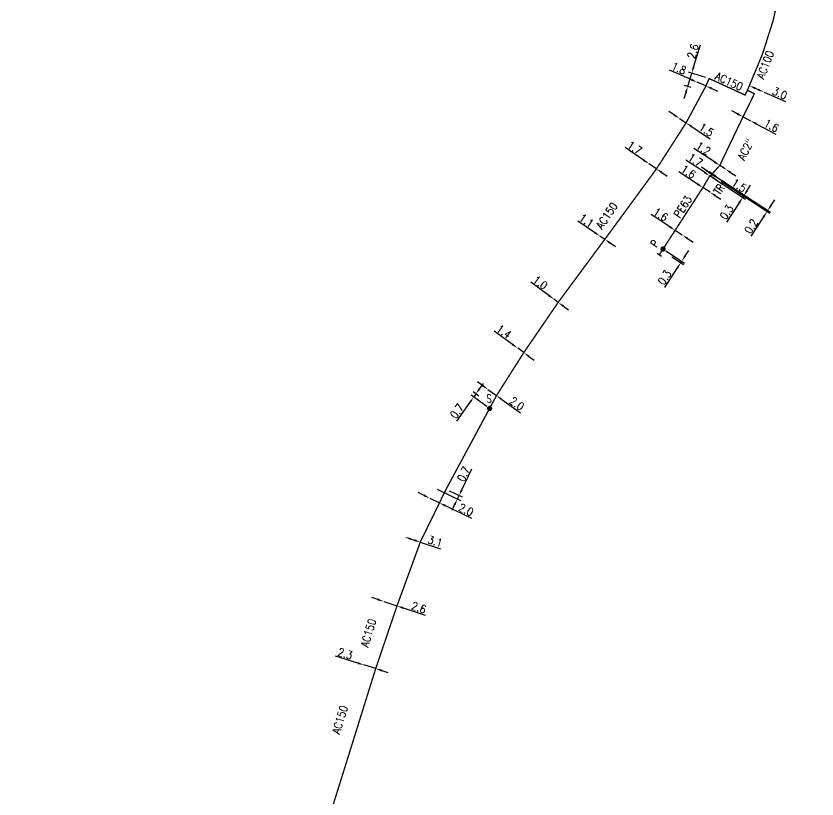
# Model space of a CAD drawing. Header units: millimetres. Extents: x 100882 to 102000, y 121995 to 123000.
# Drawn here: x 101259.4 to 101409.5, y 122475.4 to 122622.1 of the extents above; entities that cross this region are included whole.
import ezdxf
from ezdxf.enums import TextEntityAlignment as Align

# ---------------------------------------------------------------- set-up
doc = ezdxf.new("R2010")
doc.units = ezdxf.units.MM
doc.header["$PDMODE"] = 34
doc.linetypes.add('L_25_AP', pattern=[2000, 1000, 1000])
doc.linetypes.add('L_25_PE', pattern=[2000, 1000, 1000])
doc.layers.get('0').update_dxf_attribs({"linetype": 'CONTINUOUS'})
doc.layers.get('DEFPOINTS').update_dxf_attribs({"linetype": 'CONTINUOUS'})
for name, color, linetype in [('L_150', 1, 'CONTINUOUS'), ('L_300', 7, 'CONTINUOUS'), ('L_340', 7, 'CONTINUOUS')]:
    doc.layers.add(name, color=color, linetype=linetype)
doc.styles.add('G_ROMANS', font='ROMANS.SHX', dxfattribs={"width": 0.75})
doc.styles.get("Standard").update_dxf_attribs({"font": 'romans.shx', "width": 0.85})
doc.dimstyles.get("Standard").update_dxf_attribs({"dimtxt": 1.5, "dimasz": 1.2, "dimexe": 0.625, "dimexo": 0.625, "dimgap": 0.25, "dimtad": 1, "dimdec": 1, "dimzin": 0, "dimdsep": 46, "dimtxsty": 'Standard', "dimcen": -0.5, "dimadec": 0, "dimazin": 0, "dimtfac": 1, "dimtdec": 1, "dimtmove": 0, "dimatfit": 3, "dimfxl": 0, "dimtolj": 1, "dimtzin": 0, "dimarcsym": 0})

# ---------------------------------------------------------------- blocks, each defined once
blk = doc.blocks.new('*D111')
at = {"layer": 'DEFPOINTS', "color": 0, "linetype": 'Continuous', "transparency": 16777216}
for p in [(101389.86, 122592.5), (101391, 122591.51), (101400.17, 122585.52)]:
    blk.add_point(p, dxfattribs=at)
at = {"layer": 'L_340', "color": 0, "linetype": 'Continuous', "lineweight": -2, "transparency": 16777216}
for p, q in [((101390.38, 122592.16), (101400.81, 122585.35)), ((101391.53, 122591.17), (101400.7, 122585.18)), ((101400.94, 122586.69), (101401.6, 122587.7)), ((101400.28, 122585.69), (101400.17, 122585.52)), ((101399.52, 122584.52), (101397.13, 122580.86))]:
    blk.add_line(p, q, dxfattribs=at)
at = {"layer": 'L_340', "color": 0, "linetype": 'Continuous', "transparency": 16777216}
for points in [[(101399.35, 122584.63), (101399.68, 122584.41), (101400.17, 122585.52)], [(101400.77, 122586.8), (101401.11, 122586.58), (101400.28, 122585.69)]]:
    blk.add_solid(points, dxfattribs=at)
at = {"layer": 'L_340', "color": 0, "linetype": 'Continuous', "transparency": 16777216, "insert": (101397.16, 122582.73), "char_height": 1.5, "attachment_point": 5, "rotation": 56.8349}
blk.add_mtext('\\A1;0.2', dxfattribs=at)
blk = doc.blocks.new('*D112')
at = {"layer": 'DEFPOINTS', "color": 0, "linetype": 'Continuous', "transparency": 16777216}
for p in [(101389.86, 122592.5), (101391.11, 122591.68), (101391.11, 122591.68)]:
    blk.add_point(p, dxfattribs=at)
at = {"layer": 'L_340', "color": 0, "linetype": 'Continuous', "lineweight": -2, "transparency": 16777216}
for p, q in [((101388.85, 122593.15), (101387.84, 122593.81)), ((101389.52, 122591.98), (101389.51, 122591.98)), ((101389.85, 122592.5), (101391.11, 122591.68)), ((101390.77, 122591.16), (101390.77, 122591.16)), ((101392.12, 122591.02), (101395.63, 122588.74))]:
    blk.add_line(p, q, dxfattribs=at)
at = {"layer": 'L_340', "color": 0, "linetype": 'Continuous', "transparency": 16777216}
for points in [[(101388.96, 122593.32), (101388.74, 122592.99), (101389.85, 122592.5)], [(101392.23, 122591.19), (101392.01, 122590.86), (101391.11, 122591.68)]]:
    blk.add_solid(points, dxfattribs=at)
at = {"layer": 'L_340', "color": 0, "linetype": 'Continuous', "transparency": 16777216, "insert": (101394.92, 122590.39), "char_height": 1.5, "attachment_point": 5, "rotation": 326.908}
blk.add_mtext('\\A1;1.5', dxfattribs=at)
blk = doc.blocks.new('L_340_19')
at = {"linetype": 'Continuous'}
blk.add_hatch(color=0, dxfattribs=at).paths.add_polyline_path([(0.125, 0.75), (-0.125, 0.75), (-0.125, -0.75), (0.125, -0.75)])
at = {"color": 0, "linetype": 'Continuous'}
blk.add_lwpolyline([(-0.125, 0.75), (0.125, 0.75), (0.125, -0.75), (-0.125, -0.75)], close=True, dxfattribs=at)
at = {"color": 0, "linetype": 'Continuous', "width": 0.75}
for tag, height, flags, p in [('TR', 1.5, 8, (0, 3)), ('DEF_LEG', 1.2, 3, (0, -5)), ('DEF_COUP', 1.2, 3, (0, -7.5)), ('DEF_TYPE', 1.2, 3, (0, -10))]:
    blk.add_attdef(tag, text='', height=height, dxfattribs=dict(at, flags=flags)).set_placement(p, align=Align.MIDDLE)
blk = doc.blocks.new('*D114')
at = {"layer": 'DEFPOINTS', "color": 0, "linetype": 'Continuous', "transparency": 16777216}
for p in [(101389.42, 122592.19), (101391, 122591.51), (101395.6, 122588.16)]:
    blk.add_point(p, dxfattribs=at)
at = {"layer": 'L_150', "color": 0, "linetype": 'Continuous', "lineweight": -2, "transparency": 16777216}
for p, q in [((101389.94, 122591.85), (101396.12, 122587.81)), ((101391.53, 122591.17), (101396.28, 122588.06)), ((101396.41, 122589.41), (101397.07, 122590.42)), ((101394.94, 122587.15), (101392.55, 122583.49)), ((101395.76, 122588.41), (101395.6, 122588.16))]:
    blk.add_line(p, q, dxfattribs=at)
at = {"layer": 'L_150', "color": 0, "linetype": 'Continuous', "transparency": 16777216}
for points in [[(101396.25, 122589.52), (101396.58, 122589.3), (101395.76, 122588.41)], [(101394.77, 122587.26), (101395.11, 122587.04), (101395.6, 122588.16)]]:
    blk.add_solid(points, dxfattribs=at)
at = {"layer": 'L_150', "color": 0, "linetype": 'Continuous', "transparency": 16777216, "insert": (101392.58, 122585.37), "char_height": 1.5, "attachment_point": 5, "rotation": 56.8349}
blk.add_mtext('\\A1;0.3', dxfattribs=at)
blk = doc.blocks.new('*D115')
at = {"layer": 'DEFPOINTS', "color": 0, "linetype": 'Continuous', "transparency": 16777216}
for p in [(101389.42, 122592.19), (101390.84, 122591.26), (101390.84, 122591.26)]:
    blk.add_point(p, dxfattribs=at)
at = {"layer": 'L_150', "color": 0, "linetype": 'Continuous', "lineweight": -2, "transparency": 16777216}
for p, q in [((101388.42, 122592.85), (101384.91, 122595.14)), ((101390.84, 122591.26), (101389.42, 122592.19)), ((101391.85, 122590.61), (101392.85, 122589.95))]:
    blk.add_line(p, q, dxfattribs=at)
at = {"layer": 'L_150', "color": 0, "linetype": 'Continuous', "transparency": 16777216}
for points in [[(101388.53, 122593.02), (101388.31, 122592.68), (101389.42, 122592.19)], [(101391.96, 122590.77), (101391.74, 122590.44), (101390.84, 122591.26)]]:
    blk.add_solid(points, dxfattribs=at)
at = {"layer": 'L_150', "color": 0, "linetype": 'Continuous', "transparency": 16777216, "insert": (101386.71, 122595.16), "char_height": 1.5, "attachment_point": 5, "rotation": 326.8349}
blk.add_mtext('\\A1;1.7', dxfattribs=at)
blk = doc.blocks.new('*D116')
at = {"layer": 'DEFPOINTS', "color": 0, "linetype": 'Continuous', "transparency": 16777216}
for p in [(101388.13, 122589.99), (101389.47, 122589.11), (101389.47, 122589.11)]:
    blk.add_point(p, dxfattribs=at)
at = {"layer": 'L_150', "color": 0, "linetype": 'Continuous', "lineweight": -2, "transparency": 16777216}
for p, q in [((101387.13, 122590.64), (101383.62, 122592.94)), ((101389.47, 122589.11), (101388.13, 122589.99)), ((101390.48, 122588.46), (101391.48, 122587.8))]:
    blk.add_line(p, q, dxfattribs=at)
at = {"layer": 'L_150', "color": 0, "linetype": 'Continuous', "transparency": 16777216}
for points in [[(101387.24, 122590.81), (101387.02, 122590.48), (101388.13, 122589.99)], [(101390.59, 122588.62), (101390.37, 122588.29), (101389.47, 122589.11)]]:
    blk.add_solid(points, dxfattribs=at)
at = {"layer": 'L_150', "color": 0, "linetype": 'Continuous', "transparency": 16777216, "insert": (101385.42, 122592.95), "char_height": 1.5, "attachment_point": 5, "rotation": 326.8349}
blk.add_mtext('\\A1;1.6', dxfattribs=at)
blk = doc.blocks.new('*D117')
at = {"layer": 'DEFPOINTS', "color": 0, "linetype": 'Continuous', "transparency": 16777216}
for p in [(101380.66, 122578.48), (101381.81, 122577.36), (101383.99, 122575.93)]:
    blk.add_point(p, dxfattribs=at)
at = {"layer": 'L_300', "color": 0, "linetype": 'Continuous', "lineweight": -2, "transparency": 16777216}
for p, q in [((101381.18, 122578.13), (101384.68, 122575.83)), ((101384.81, 122577.18), (101385.47, 122578.18)), ((101382.33, 122577.02), (101384.51, 122575.58)), ((101384.15, 122576.18), (101383.99, 122575.93)), ((101383.33, 122574.92), (101380.93, 122571.27))]:
    blk.add_line(p, q, dxfattribs=at)
at = {"layer": 'L_300', "color": 0, "linetype": 'Continuous', "transparency": 16777216}
for points in [[(101384.65, 122577.29), (101384.98, 122577.07), (101384.15, 122576.18)], [(101383.16, 122575.03), (101383.5, 122574.81), (101383.99, 122575.93)]]:
    blk.add_solid(points, dxfattribs=at)
at = {"layer": 'L_300', "color": 0, "linetype": 'Continuous', "transparency": 16777216, "insert": (101380.96, 122573.15), "char_height": 1.5, "attachment_point": 5, "rotation": 56.6376}
blk.add_mtext('\\A1;0.3', dxfattribs=at)
blk = doc.blocks.new('*D118')
at = {"layer": 'DEFPOINTS', "color": 0, "linetype": 'Continuous', "transparency": 16777216}
for p in [(101382.93, 122581.97), (101384.27, 122581.1), (101384.27, 122581.1)]:
    blk.add_point(p, dxfattribs=at)
at = {"layer": 'L_150', "color": 0, "linetype": 'Continuous', "lineweight": -2, "transparency": 16777216}
for p, q in [((101381.93, 122582.63), (101378.42, 122584.92)), ((101384.27, 122581.1), (101382.93, 122581.97)), ((101385.27, 122580.44), (101386.28, 122579.78))]:
    blk.add_line(p, q, dxfattribs=at)
at = {"layer": 'L_150', "color": 0, "linetype": 'Continuous', "transparency": 16777216}
for points in [[(101382.04, 122582.8), (101381.82, 122582.46), (101382.93, 122581.97)], [(101385.38, 122580.61), (101385.17, 122580.27), (101384.27, 122581.1)]]:
    blk.add_solid(points, dxfattribs=at)
at = {"layer": 'L_150', "color": 0, "linetype": 'Continuous', "transparency": 16777216, "insert": (101380.22, 122584.94), "char_height": 1.5, "attachment_point": 5, "rotation": 326.8349}
blk.add_mtext('\\A1;1.6', dxfattribs=at)
blk = doc.blocks.new('L_300_12')
at = {"color": 0, "linetype": 'Continuous', "const_width": 0.497, "flags": 128}
blk.add_lwpolyline([(-0.25, 0, 1), (0.25, 0, 1)], format="xyb", close=True, dxfattribs=at)
at = {"color": 0, "linetype": 'Continuous', "style": 'G_ROMANS', "width": 0.75}
blk.add_text('P', height=1.5, dxfattribs=at).set_placement((0, 1.85), align=Align.MIDDLE)
at = {"color": 0, "linetype": 'Continuous', "style": 'G_ROMANS', "width": 0.75, "flags": 3}
for tag, p in [('DEF_LEG', (0, -5)), ('DEF_COUP', (0, -7.5)), ('DEF_TYPE', (0, -10))]:
    blk.add_attdef(tag, text='', height=1.2, dxfattribs=at).set_placement(p, align=Align.MIDDLE)
blk = doc.blocks.new('L_340_07')
at = {"color": 0, "linetype": 'Continuous', "const_width": 0.25, "flags": 128}
blk.add_lwpolyline([(0, 0), (1.25, 0)], dxfattribs=at)
at = {"color": 0, "linetype": 'Continuous', "flags": 128}
blk.add_lwpolyline([(1.25, -0.5), (1.25, 0.5)], dxfattribs=at)
at = {"color": 0, "linetype": 'Continuous', "style": 'G_ROMANS', "width": 0.75, "flags": 3}
for tag, p in [('DEF_LEG', (0.72, -3.47)), ('DEF_COUP', (0.72, -5.97)), ('DEF_TYPE', (0.72, -8.47))]:
    blk.add_attdef(tag, text='', height=1.2, dxfattribs=at).set_placement(p, align=Align.MIDDLE)
blk = doc.blocks.new('*D359')
at = {"layer": 'DEFPOINTS', "color": 0, "linetype": 'Continuous', "transparency": 16777216}
for p in [(101324.61, 122500.54), (101324.61, 122500.54), (101326.81, 122499.86)]:
    blk.add_point(p, dxfattribs=at)
at = {"layer": 'L_150', "color": 0, "linetype": 'Continuous', "lineweight": -2, "transparency": 16777216}
for p, q in [((101323.47, 122500.89), (101319.29, 122502.18)), ((101326.81, 122499.86), (101324.61, 122500.54)), ((101327.96, 122499.51), (101329.1, 122499.15))]:
    blk.add_line(p, q, dxfattribs=at)
at = {"layer": 'L_150', "color": 0, "linetype": 'Continuous', "transparency": 16777216}
for points in [[(101323.53, 122501.08), (101323.41, 122500.7), (101324.61, 122500.54)], [(101328.02, 122499.7), (101327.9, 122499.31), (101326.81, 122499.86)]]:
    blk.add_solid(points, dxfattribs=at)
at = {"layer": 'L_150', "color": 0, "linetype": 'Continuous', "transparency": 16777216, "insert": (101321.1, 122502.67), "char_height": 1.5, "attachment_point": 5, "rotation": 342.8427}
blk.add_mtext('\\A1;2.3', dxfattribs=at)
blk = doc.blocks.new('*D360')
at = {"layer": 'DEFPOINTS', "color": 0, "linetype": 'Continuous', "transparency": 16777216}
for p in [(101328.33, 122512.44), (101328.33, 122512.44), (101330.8, 122511.61)]:
    blk.add_point(p, dxfattribs=at)
at = {"layer": 'L_150', "color": 0, "linetype": 'Continuous', "lineweight": -2, "transparency": 16777216}
for p, q in [((101327.19, 122512.82), (101326.06, 122513.2)), ((101328.33, 122512.44), (101330.8, 122511.61)), ((101331.93, 122511.23), (101336.08, 122509.85))]:
    blk.add_line(p, q, dxfattribs=at)
at = {"layer": 'L_150', "color": 0, "linetype": 'Continuous', "transparency": 16777216}
for points in [[(101327.26, 122513.01), (101327.13, 122512.63), (101328.33, 122512.44)], [(101332, 122511.42), (101331.87, 122511.04), (101330.8, 122511.61)]]:
    blk.add_solid(points, dxfattribs=at)
at = {"layer": 'L_150', "color": 0, "linetype": 'Continuous', "transparency": 16777216, "insert": (101334.89, 122511.3), "char_height": 1.5, "attachment_point": 5, "rotation": 341.5086}
blk.add_mtext('\\A1;2.6', dxfattribs=at)
blk = doc.blocks.new('*D361')
at = {"layer": 'DEFPOINTS', "color": 0, "linetype": 'Continuous', "transparency": 16777216}
for p in [(101332.22, 122524.53), (101332.22, 122524.53), (101335.17, 122523.57)]:
    blk.add_point(p, dxfattribs=at)
at = {"layer": 'L_150', "color": 0, "linetype": 'Continuous', "lineweight": -2, "transparency": 16777216}
for p, q in [((101333.36, 122524.16), (101334.03, 122523.94)), ((101335.17, 122523.57), (101338.98, 122522.33))]:
    blk.add_line(p, q, dxfattribs=at)
at = {"layer": 'L_150', "color": 0, "linetype": 'Continuous', "transparency": 16777216}
for points in [[(101333.43, 122524.35), (101333.3, 122523.97), (101332.22, 122524.53)], [(101334.09, 122524.13), (101333.97, 122523.75), (101335.17, 122523.57)]]:
    blk.add_solid(points, dxfattribs=at)
at = {"layer": 'L_150', "color": 0, "linetype": 'Continuous', "transparency": 16777216, "insert": (101337.96, 122523.71), "char_height": 1.5, "attachment_point": 5, "rotation": 341.9433}
blk.add_mtext('\\A1;3.1', dxfattribs=at)
blk = doc.blocks.new('*D362')
at = {"layer": 'DEFPOINTS', "color": 0, "linetype": 'Continuous', "transparency": 16777216}
for p in [(101353.43, 122559.88), (101353.43, 122559.88), (101354.56, 122559.06)]:
    blk.add_point(p, dxfattribs=at)
at = {"layer": 'L_150', "color": 0, "linetype": 'Continuous', "lineweight": -2, "transparency": 16777216}
for p, q in [((101352.46, 122560.59), (101349.02, 122563.09)), ((101354.56, 122559.06), (101353.43, 122559.88)), ((101355.53, 122558.35), (101356.5, 122557.65))]:
    blk.add_line(p, q, dxfattribs=at)
at = {"layer": 'L_150', "color": 0, "linetype": 'Continuous', "transparency": 16777216}
for points in [[(101352.57, 122560.75), (101352.34, 122560.43), (101353.43, 122559.88)], [(101355.64, 122558.51), (101355.41, 122558.19), (101354.56, 122559.06)]]:
    blk.add_solid(points, dxfattribs=at)
at = {"layer": 'L_150', "color": 0, "linetype": 'Continuous', "transparency": 16777216, "insert": (101350.84, 122563), "char_height": 1.5, "attachment_point": 5, "rotation": 323.9319}
blk.add_mtext('\\A1;1.4', dxfattribs=at)
blk = doc.blocks.new('*D363')
at = {"layer": 'DEFPOINTS', "color": 0, "linetype": 'Continuous', "transparency": 16777216}
for p in [(101360.21, 122569.07), (101360.21, 122569.07), (101361.01, 122568.48)]:
    blk.add_point(p, dxfattribs=at)
at = {"layer": 'L_150', "color": 0, "linetype": 'Continuous', "lineweight": -2, "transparency": 16777216}
for p, q in [((101359.24, 122569.78), (101355.87, 122572.26)), ((101361.01, 122568.48), (101360.21, 122569.07)), ((101361.98, 122567.77), (101362.95, 122567.06))]:
    blk.add_line(p, q, dxfattribs=at)
at = {"layer": 'L_150', "color": 0, "linetype": 'Continuous', "transparency": 16777216}
for points in [[(101359.36, 122569.94), (101359.12, 122569.62), (101360.21, 122569.07)], [(101362.1, 122567.93), (101361.86, 122567.61), (101361.01, 122568.48)]]:
    blk.add_solid(points, dxfattribs=at)
at = {"layer": 'L_150', "color": 0, "linetype": 'Continuous', "transparency": 16777216, "insert": (101357.66, 122572.18), "char_height": 1.5, "attachment_point": 5, "rotation": 323.6801}
blk.add_mtext('\\A1;1.0', dxfattribs=at)
blk = doc.blocks.new('*D364')
at = {"layer": 'DEFPOINTS', "color": 0, "linetype": 'Continuous', "transparency": 16777216}
for p in [(101368.83, 122580.9), (101368.83, 122580.9), (101369.74, 122580.28)]:
    blk.add_point(p, dxfattribs=at)
at = {"layer": 'L_150', "color": 0, "linetype": 'Continuous', "lineweight": -2, "transparency": 16777216}
for p, q in [((101367.83, 122581.57), (101364.67, 122583.72)), ((101369.74, 122580.28), (101368.83, 122580.9)), ((101370.73, 122579.61), (101371.73, 122578.94))]:
    blk.add_line(p, q, dxfattribs=at)
at = {"layer": 'L_150', "color": 0, "linetype": 'Continuous', "transparency": 16777216}
for points in [[(101367.95, 122581.74), (101367.72, 122581.41), (101368.83, 122580.9)], [(101370.84, 122579.78), (101370.62, 122579.45), (101369.74, 122580.28)]]:
    blk.add_solid(points, dxfattribs=at)
at = {"layer": 'L_150', "color": 0, "linetype": 'Continuous', "transparency": 16777216, "insert": (101366.32, 122583.81), "char_height": 1.5, "attachment_point": 5, "rotation": 325.8823}
blk.add_mtext('\\A1;1.1', dxfattribs=at)
blk = doc.blocks.new('*D365')
at = {"layer": 'DEFPOINTS', "color": 0, "linetype": 'Continuous', "transparency": 16777216}
for p in [(101378.02, 122594.44), (101378.02, 122594.44), (101379.43, 122593.49)]:
    blk.add_point(p, dxfattribs=at)
at = {"layer": 'L_150', "color": 0, "linetype": 'Continuous', "lineweight": -2, "transparency": 16777216}
for p, q in [((101377.03, 122595.12), (101373.56, 122597.47)), ((101379.43, 122593.49), (101378.02, 122594.44)), ((101380.42, 122592.81), (101381.42, 122592.14))]:
    blk.add_line(p, q, dxfattribs=at)
at = {"layer": 'L_150', "color": 0, "linetype": 'Continuous', "transparency": 16777216}
for points in [[(101377.14, 122595.28), (101376.92, 122594.95), (101378.02, 122594.44)], [(101380.53, 122592.98), (101380.31, 122592.65), (101379.43, 122593.49)]]:
    blk.add_solid(points, dxfattribs=at)
at = {"layer": 'L_150', "color": 0, "linetype": 'Continuous', "transparency": 16777216, "insert": (101375.36, 122597.46), "char_height": 1.5, "attachment_point": 5, "rotation": 325.8302}
blk.add_mtext('\\A1;1.7', dxfattribs=at)
blk = doc.blocks.new('*D366')
at = {"layer": 'DEFPOINTS', "color": 0, "linetype": 'Continuous', "transparency": 16777216}
for p in [(101391.29, 122594.14), (101392.29, 122593.49), (101392.29, 122593.49)]:
    blk.add_point(p, dxfattribs=at)
at = {"layer": 'L_150', "color": 0, "linetype": 'Continuous', "lineweight": -2, "transparency": 16777216}
for p, q in [((101390.28, 122594.8), (101386.43, 122597.31)), ((101392.29, 122593.49), (101391.29, 122594.14)), ((101393.3, 122592.83), (101394.3, 122592.18))]:
    blk.add_line(p, q, dxfattribs=at)
at = {"layer": 'L_150', "color": 0, "linetype": 'Continuous', "transparency": 16777216}
for points in [[(101390.39, 122594.97), (101390.17, 122594.63), (101391.29, 122594.14)], [(101393.41, 122593), (101393.19, 122592.67), (101392.29, 122593.49)]]:
    blk.add_solid(points, dxfattribs=at)
at = {"layer": 'L_150', "color": 0, "linetype": 'Continuous', "transparency": 16777216, "insert": (101388.22, 122597.33), "char_height": 1.5, "attachment_point": 5, "rotation": 326.908}
blk.add_mtext('\\A1;1.2', dxfattribs=at)
blk = doc.blocks.new('*D367')
at = {"layer": 'DEFPOINTS', "color": 0, "linetype": 'Continuous', "transparency": 16777216}
for p in [(101395.65, 122603.25), (101397.06, 122602.5), (101397.06, 122602.5)]:
    blk.add_point(p, dxfattribs=at)
at = {"layer": 'L_150', "color": 0, "linetype": 'Continuous', "lineweight": -2, "transparency": 16777216}
for p, q in [((101394.59, 122603.81), (101393.53, 122604.37)), ((101395.65, 122603.25), (101397.06, 122602.5)), ((101398.13, 122601.94), (101401.83, 122599.99))]:
    blk.add_line(p, q, dxfattribs=at)
at = {"layer": 'L_150', "color": 0, "linetype": 'Continuous', "transparency": 16777216}
for points in [[(101394.68, 122603.98), (101394.49, 122603.63), (101395.65, 122603.25)], [(101398.22, 122602.12), (101398.03, 122601.76), (101397.06, 122602.5)]]:
    blk.add_solid(points, dxfattribs=at)
at = {"layer": 'L_150', "color": 0, "linetype": 'Continuous', "transparency": 16777216, "insert": (101400.98, 122601.57), "char_height": 1.5, "attachment_point": 5, "rotation": 332.1971}
blk.add_mtext('\\A1;1.6', dxfattribs=at)
blk = doc.blocks.new('L_300_11')
at = {"color": 0, "linetype": 'Continuous', "const_width": 0.497, "flags": 128}
blk.add_lwpolyline([(-0.25, 0, 1), (0.25, 0, 1)], format="xyb", close=True, dxfattribs=at)
at = {"color": 0, "linetype": 'Continuous', "style": 'G_ROMANS', "width": 0.75}
blk.add_text('S', height=1.5, dxfattribs=at).set_placement((0, 1.85), align=Align.MIDDLE)
at = {"color": 0, "linetype": 'Continuous', "width": 0.75, "flags": 3}
for tag, p in [('DEF_LEG', (0, -5)), ('DEF_COUP', (0, -7.5)), ('DEF_TYPE', (0, -10))]:
    blk.add_attdef(tag, text='', height=1.2, dxfattribs=at).set_placement(p, align=Align.MIDDLE)
blk = doc.blocks.new('*D461')
at = {"layer": 'DEFPOINTS', "color": 0, "linetype": 'Continuous', "transparency": 16777216}
for p in [(101336.95, 122531.79), (101336.95, 122531.79), (101338.76, 122530.92)]:
    blk.add_point(p, dxfattribs=at)
at = {"layer": 'L_150', "color": 0, "linetype": 'Continuous', "lineweight": -2, "transparency": 16777216}
for p, q in [((101335.87, 122532.31), (101334.79, 122532.83)), ((101336.95, 122531.79), (101338.76, 122530.92)), ((101339.84, 122530.4), (101344.74, 122528.04))]:
    blk.add_line(p, q, dxfattribs=at)
at = {"layer": 'L_150', "color": 0, "linetype": 'Continuous', "transparency": 16777216}
for points in [[(101335.96, 122532.49), (101335.79, 122532.13), (101336.95, 122531.79)], [(101339.92, 122530.58), (101339.75, 122530.22), (101338.76, 122530.92)]]:
    blk.add_solid(points, dxfattribs=at)
at = {"layer": 'L_150', "color": 0, "linetype": 'Continuous', "transparency": 16777216, "insert": (101343.75, 122529.62), "char_height": 1.5, "attachment_point": 5, "rotation": 334.2783}
blk.add_mtext('\\A1;2.0', dxfattribs=at)
blk = doc.blocks.new('*D462')
at = {"layer": 'DEFPOINTS', "color": 0, "linetype": 'Continuous', "transparency": 16777216}
for p in [(101337.77, 122533.76), (101340, 122533.46), (101342.13, 122531.66)]:
    blk.add_point(p, dxfattribs=at)
at = {"layer": 'L_150', "color": 0, "linetype": 'Continuous', "lineweight": -2, "transparency": 16777216}
for p, q in [((101342.96, 122533.37), (101344.85, 122537.31)), ((101338.33, 122533.49), (101342.7, 122531.39)), ((101340.56, 122533.19), (101343, 122532.02)), ((101342.13, 122531.66), (101342.44, 122532.29)), ((101341.61, 122530.58), (101341.09, 122529.5))]:
    blk.add_line(p, q, dxfattribs=at)
at = {"layer": 'L_150', "color": 0, "linetype": 'Continuous', "transparency": 16777216}
for points in [[(101342.78, 122533.46), (101343.14, 122533.28), (101342.44, 122532.29)], [(101341.43, 122530.66), (101341.79, 122530.49), (101342.13, 122531.66)]]:
    blk.add_solid(points, dxfattribs=at)
at = {"layer": 'L_150', "color": 0, "linetype": 'Continuous', "transparency": 16777216, "insert": (101343.27, 122536.31), "char_height": 1.5, "attachment_point": 5, "rotation": 64.2783}
blk.add_mtext('\\A1;0.7', dxfattribs=at)
blk = doc.blocks.new('*D463')
at = {"layer": 'DEFPOINTS', "color": 0, "linetype": 'Continuous', "transparency": 16777216}
for p in [(101347.82, 122552.18), (101347.82, 122552.18), (101349.45, 122551.01)]:
    blk.add_point(p, dxfattribs=at)
at = {"layer": 'L_150', "color": 0, "linetype": 'Continuous', "lineweight": -2, "transparency": 16777216}
for p, q in [((101346.85, 122552.88), (101345.87, 122553.58)), ((101347.82, 122552.18), (101349.45, 122551.01)), ((101350.42, 122550.31), (101353.97, 122547.76))]:
    blk.add_line(p, q, dxfattribs=at)
at = {"layer": 'L_150', "color": 0, "linetype": 'Continuous', "transparency": 16777216}
for points in [[(101346.97, 122553.04), (101346.73, 122552.72), (101347.82, 122552.18)], [(101350.54, 122550.47), (101350.3, 122550.15), (101349.45, 122551.01)]]:
    blk.add_solid(points, dxfattribs=at)
at = {"layer": 'L_150', "color": 0, "linetype": 'Continuous', "transparency": 16777216, "insert": (101353.27, 122549.5), "char_height": 1.5, "attachment_point": 5, "rotation": 324.2753}
blk.add_mtext('\\A1;2.0', dxfattribs=at)
blk = doc.blocks.new('*D464')
at = {"layer": 'DEFPOINTS', "color": 0, "linetype": 'Continuous', "transparency": 16777216}
for p in [(101345.59, 122551.32), (101346.65, 122550.56), (101348.16, 122548.61)]:
    blk.add_point(p, dxfattribs=at)
at = {"layer": 'L_300', "color": 0, "linetype": 'Continuous', "lineweight": -2, "transparency": 16777216}
for p, q in [((101346.29, 122552.29), (101346.99, 122553.27)), ((101347.65, 122548.98), (101344.68, 122551.12)), ((101346.14, 122550.93), (101345.08, 122551.69)), ((101345.59, 122551.32), (101345.18, 122550.75)), ((101344.48, 122549.78), (101341.93, 122546.23))]:
    blk.add_line(p, q, dxfattribs=at)
at = {"layer": 'L_300', "color": 0, "linetype": 'Continuous', "transparency": 16777216}
for points in [[(101346.13, 122552.41), (101346.46, 122552.18), (101345.59, 122551.32)], [(101344.32, 122549.89), (101344.65, 122549.66), (101345.18, 122550.75)]]:
    blk.add_solid(points, dxfattribs=at)
at = {"layer": 'L_300', "color": 0, "linetype": 'Continuous', "transparency": 16777216, "insert": (101342.04, 122548.1), "char_height": 1.5, "attachment_point": 5, "rotation": 54.2753}
blk.add_mtext('\\A1;0.7', dxfattribs=at)
blk = doc.blocks.new('*D465')
at = {"layer": 'DEFPOINTS', "color": 0, "linetype": 'Continuous', "transparency": 16777216}
for p in [(101383.73, 122602.94), (101383.73, 122602.94), (101384.98, 122602.11)]:
    blk.add_point(p, dxfattribs=at)
at = {"layer": 'L_150', "color": 0, "linetype": 'Continuous', "lineweight": -2, "transparency": 16777216}
for p, q in [((101382.72, 122603.6), (101381.72, 122604.26)), ((101383.73, 122602.94), (101384.98, 122602.11)), ((101385.98, 122601.45), (101389.48, 122599.15))]:
    blk.add_line(p, q, dxfattribs=at)
at = {"layer": 'L_150', "color": 0, "linetype": 'Continuous', "transparency": 16777216}
for points in [[(101382.83, 122603.76), (101382.61, 122603.43), (101383.73, 122602.94)], [(101386.09, 122601.62), (101385.87, 122601.28), (101384.98, 122602.11)]]:
    blk.add_solid(points, dxfattribs=at)
at = {"layer": 'L_150', "color": 0, "linetype": 'Continuous', "transparency": 16777216, "insert": (101388.78, 122600.8), "char_height": 1.5, "attachment_point": 5, "rotation": 326.6161}
blk.add_mtext('\\A1;1.5', dxfattribs=at)
blk = doc.blocks.new('*D466')
at = {"layer": 'DEFPOINTS', "color": 0, "linetype": 'Continuous', "transparency": 16777216}
for p in [(101389.31, 122610.41), (101385.29, 122608.93), (101386.53, 122608.55)]:
    blk.add_point(p, dxfattribs=at)
at = {"layer": 'L_150', "color": 0, "linetype": 'Continuous', "lineweight": -2, "transparency": 16777216}
for p, q in [((101386.4, 122612.56), (101387.68, 122616.74)), ((101385.29, 122608.93), (101386.05, 122611.41)), ((101388.71, 122610.6), (101385.45, 122611.6)), ((101385.93, 122608.73), (101384.69, 122609.11)), ((101384.94, 122607.78), (101384.59, 122606.63))]:
    blk.add_line(p, q, dxfattribs=at)
at = {"layer": 'L_150', "color": 0, "linetype": 'Continuous', "transparency": 16777216}
for points in [[(101386.21, 122612.62), (101386.59, 122612.5), (101386.05, 122611.41)], [(101384.75, 122607.84), (101385.13, 122607.72), (101385.29, 122608.93)]]:
    blk.add_solid(points, dxfattribs=at)
at = {"layer": 'L_150', "color": 0, "linetype": 'Continuous', "transparency": 16777216, "insert": (101386.26, 122615.52), "char_height": 1.5, "attachment_point": 5, "rotation": 72.9782}
blk.add_mtext('\\A1;2.6', dxfattribs=at)
blk = doc.blocks.new('*D467')
at = {"layer": 'DEFPOINTS', "color": 0, "linetype": 'Continuous', "transparency": 16777216}
for p in [(101387.05, 122609.74), (101387.05, 122609.74), (101388.7, 122609.02)]:
    blk.add_point(p, dxfattribs=at)
at = {"layer": 'L_150', "color": 0, "linetype": 'Continuous', "lineweight": -2, "transparency": 16777216}
for p, q in [((101385.95, 122610.22), (101381.85, 122612.01)), ((101388.7, 122609.02), (101387.05, 122609.74)), ((101389.8, 122608.54), (101390.9, 122608.06))]:
    blk.add_line(p, q, dxfattribs=at)
at = {"layer": 'L_150', "color": 0, "linetype": 'Continuous', "transparency": 16777216}
for points in [[(101386.03, 122610.4), (101385.87, 122610.03), (101387.05, 122609.74)], [(101389.88, 122608.72), (101389.72, 122608.35), (101388.7, 122609.02)]]:
    blk.add_solid(points, dxfattribs=at)
at = {"layer": 'L_150', "color": 0, "linetype": 'Continuous', "transparency": 16777216, "insert": (101383.62, 122612.33), "char_height": 1.5, "attachment_point": 5, "rotation": 336.4388}
blk.add_mtext('\\A1;1.8', dxfattribs=at)
blk = doc.blocks.new('*D469')
at = {"layer": 'DEFPOINTS', "color": 0, "linetype": 'Continuous', "transparency": 16777216}
for p in [(101396.84, 122609.07), (101399.59, 122607.87), (101399.59, 122607.87)]:
    blk.add_point(p, dxfattribs=at)
at = {"layer": 'L_150', "color": 0, "linetype": 'Continuous', "lineweight": -2, "transparency": 16777216}
for p, q in [((101397.94, 122608.59), (101398.49, 122608.35)), ((101399.59, 122607.87), (101403.59, 122606.11))]:
    blk.add_line(p, q, dxfattribs=at)
at = {"layer": 'L_150', "color": 0, "linetype": 'Continuous', "transparency": 16777216}
for points in [[(101398.02, 122608.78), (101397.86, 122608.41), (101396.84, 122609.07)], [(101398.57, 122608.53), (101398.41, 122608.17), (101399.59, 122607.87)]]:
    blk.add_solid(points, dxfattribs=at)
at = {"layer": 'L_150', "color": 0, "linetype": 'Continuous', "transparency": 16777216, "insert": (101402.54, 122607.66), "char_height": 1.5, "attachment_point": 5, "rotation": 336.2718}
blk.add_mtext('\\A1;3.0', dxfattribs=at)

msp = doc.modelspace()

# ---------------------------------------------------------------- linework, layer by layer
at = {"layer": 'L_150', "linetype": 'L_25_AP', "const_width": 0.25, "flags": 128}
msp.add_lwpolyline([(101409.39, 123000), (101408.13, 122979.93), (101406.49, 122955.58), (101405.84, 122942.98), (101405.95, 122910.95), (101406.34, 122903.66), (101406.7, 122892.01), (101406.88, 122887.52), (101406.88, 122887.52), (101408.13, 122873.68), (101408.12, 122855.55), (101408.3, 122843.5), (101408.67, 122832.69), (101409.06, 122818.28), (101409.13, 122810.25), (101408.81, 122797.62), (101408.68, 122786.18), (101407.89, 122762.98), (101407.34, 122747.65), (101407.34, 122747.65), (101407.43, 122733.86), (101407.44, 122732.26), (101406.98, 122726.8), (101406.8, 122715), (101406.63, 122686.58), (101406.47, 122680.36), (101406.42, 122678.28), (101406.4, 122675.3), (101406.35, 122666.9), (101405.84, 122653.1), (101405.13, 122642.44), (101402.73, 122627.63), (101402.73, 122627.63, -0.063627), (101396.84, 122609.07), (101396.47, 122608.23), (101396.05, 122607.32), (101396.05, 122607.32), (101389.31, 122610.41), (101389.31, 122610.41), (101388.7, 122609.02), (101384.98, 122602.11), (101379.43, 122593.49), (101369.74, 122580.28), (101361.01, 122568.48), (101354.56, 122559.06), (101349.45, 122551.01), (101349.45, 122551.01), (101340, 122533.46), (101338.76, 122530.92), (101335.17, 122523.57), (101330.8, 122511.61), (101326.81, 122499.86), (101316.99, 122468.43), (101307.58, 122437.84), (101304.56, 122428.17), (101301.54, 122418.54), (101298.11, 122407.31), (101295, 122397.33, -0.23157), (101290.42, 122391.88), (101290.42, 122391.88), (101269.75, 122382), (101269.75, 122382), (101269.75, 122382), (101269.75, 122382), (101269.75, 122382), (101269.75, 122382), (101269.75, 122382), (101267.7, 122380.96), (101267.7, 122380.96), (101246.05, 122383.1), (101208.38, 122386.97), (101191.73, 122388.57), (101167.3, 122390.93), (101165.07, 122391.18), (101146.73, 122381.73), (101146.73, 122381.73), (101146.73, 122381.73), (101146.73, 122381.73), (101146.73, 122381.73), (101143.46, 122379.99), (101143.46, 122379.99), (101143.46, 122379.99), (101143.46, 122379.99), (101139.24, 122376.42), (101130.98, 122368.96), (101130.98, 122368.96), (101130.98, 122368.96), (101130.98, 122368.96), (101130.98, 122368.96), (101127.34, 122365.59), (101139.18, 122357.83), (101139.18, 122357.83), (101139.18, 122357.83), (101139.18, 122357.83), (101139.18, 122357.83, 0.076081), (101158.48, 122351.46, 0.063102), (101181.83, 122349.11), (101181.83, 122349.11), (101183.87, 122349.13), (101183.89, 122341.38)], format="xyb", dxfattribs=at)
msp.add_lwpolyline([(101396.47, 122608.23), (101397.79, 122607.57), (101395.65, 122603.25), (101391.29, 122594.14), (101389.93, 122592.61)], dxfattribs=at)
at = {"layer": 'L_150', "linetype": 'L_25_PE', "const_width": 0.25, "flags": 128}
msp.add_lwpolyline([(101380.66, 122578.48), (101382.93, 122581.97), (101388.13, 122589.99), (101389.42, 122592.19), (101389.71, 122592.27), (101389.79, 122592.4)], dxfattribs=at)

# ---------------------------------------------------------------- block references
at = {"layer": 'L_300'}
for name, p, rotation in [('L_300_12', (101380.66, 122578.48), 57.01524418873251), ('L_300_11', (101348.16, 122548.61), 3.179730275587885)]:
    msp.add_blockref(name, p, dxfattribs=dict(at, rotation=rotation))
at = {"layer": 'L_340'}
ref = msp.add_blockref('L_340_19', (101389.86, 122592.5), dxfattribs=dict(at, rotation=56.83486763173833))
ref.add_attrib('TR', 'TR', dxfattribs={"layer": '0', "color": 0, "linetype": 'Continuous', "height": 1.5, "rotation": 56.8349, "width": 0.75, "flags": 8}).set_placement((101391.17, 122589.63), align=Align.MIDDLE)
at = {"layer": 'L_340', "rotation": 237.0152441886167}
msp.add_blockref('L_340_07', (101380.66, 122578.48), dxfattribs=at)

# ---------------------------------------------------------------- texts
at = {"layer": 'L_150', "linetype": 'Continuous', "width": 0.85}
for s, rotation, p in [('AC100', 68.9853, (101399.56, 122610.2)), ('AC150', 335.3329, (101390.26, 122610.33)), ('AC2"', 63.4586, (101395.92, 122594.98)), ('PE63', 57.0152, (101383.8, 122584.16)), ('AC150', 55.8823, (101369.22, 122582.06)), ('AC150', 72.9204, (101325.36, 122503.75)), ('AC150', 73.081, (101320.04, 122487.48))]:
    msp.add_text(s, height=1.5, rotation=rotation, dxfattribs=at).set_placement(p)

# ---------------------------------------------------------------- dimensions: what is measured, and where the dimension line sits
at = {"layer": 'L_150', "linetype": 'Continuous'}
for base, p1, p2, angle, picture, middle in [((101385.29, 122608.93), (101389.31, 122610.41), (101386.53, 122608.55), 72.9782, '*D466', (101387.22, 122615.22)), ((101387.05, 122609.74), (101388.7, 122609.02), (101387.05, 122609.74), 336.4388, '*D467', (101383.22, 122611.41)), ((101399.59, 122607.87), (101396.84, 122609.07), (101399.59, 122607.87), 156.2718, '*D469', (101402.14, 122606.75)), ((101383.73, 122602.94), (101384.98, 122602.11), (101383.73, 122602.94), 326.6161, '*D465', (101388.23, 122599.97)), ((101397.06, 122602.5), (101395.65, 122603.25), (101397.06, 122602.5), 152.1971, '*D367', (101400.51, 122600.68)), ((101378.02, 122594.44), (101379.43, 122593.49), (101378.02, 122594.44), 325.8302, '*D365', (101374.8, 122596.63)), ((101392.29, 122593.49), (101391.29, 122594.14), (101392.29, 122593.49), 146.908, '*D366', (101387.68, 122596.49)), ((101390.84, 122591.26), (101389.42, 122592.19), (101390.84, 122591.26), 146.8349, '*D115', (101386.16, 122594.32)), ((101389.47, 122589.11), (101388.13, 122589.99), (101389.47, 122589.11), 146.8349, '*D116', (101384.87, 122592.12)), ((101395.6, 122588.16), (101391, 122591.51), (101389.42, 122592.19), 56.8349, '*D114', (101393.42, 122584.82)), ((101384.27, 122581.1), (101382.93, 122581.97), (101384.27, 122581.1), 146.8349, '*D118', (101379.67, 122584.1)), ((101368.83, 122580.9), (101369.74, 122580.28), (101368.83, 122580.9), 325.8823, '*D364', (101365.75, 122582.98)), ((101360.21, 122569.07), (101361.01, 122568.48), (101360.21, 122569.07), 323.6801, '*D363', (101357.07, 122571.38)), ((101353.43, 122559.88), (101354.56, 122559.06), (101353.43, 122559.88), 323.9319, '*D362', (101350.25, 122562.19)), ((101347.82, 122552.18), (101349.45, 122551.01), (101347.82, 122552.18), 324.2753, '*D463', (101352.68, 122548.68)), ((101342.13, 122531.66), (101340, 122533.46), (101337.77, 122533.76), 64.2783, '*D462', (101344.17, 122535.88)), ((101336.95, 122531.79), (101338.76, 122530.92), (101336.95, 122531.79), 334.2783, '*D461', (101343.31, 122528.72)), ((101332.22, 122524.53), (101335.17, 122523.57), (101332.22, 122524.53), 341.9433, '*D361', (101337.65, 122522.76)), ((101328.33, 122512.44), (101330.8, 122511.61), (101328.33, 122512.44), 341.5086, '*D360', (101334.58, 122510.35)), ((101324.61, 122500.54), (101326.81, 122499.86), (101324.61, 122500.54), 342.8427, '*D359', (101320.81, 122501.71))]:
    dim = msp.add_linear_dim(base=base, p1=p1, p2=p2, angle=angle, dimstyle='Standard', dxfattribs=at)
    dim.commit()
    dim.dimension.update_dxf_attribs({"geometry": picture, "text_midpoint": middle, "dimtype": 160})
at = {"layer": 'L_300', "linetype": 'Continuous'}
for base, p1, p2, angle, picture, middle in [((101383.99, 122575.93), (101380.66, 122578.48), (101381.81, 122577.36), 56.6376, '*D117', (101381.8, 122572.6)), ((101345.59, 122551.32), (101348.16, 122548.61), (101346.65, 122550.56), 234.2753, '*D464', (101342.86, 122547.52))]:
    dim = msp.add_linear_dim(base=base, p1=p1, p2=p2, angle=angle, dimstyle='Standard', dxfattribs=at)
    dim.commit()
    dim.dimension.update_dxf_attribs({"geometry": picture, "text_midpoint": middle, "dimtype": 160})
at = {"layer": 'L_340', "linetype": 'Continuous'}
for base, p2, angle, picture, middle in [((101391.11, 122591.68), (101391.11, 122591.68), 146.908, '*D112', (101394.37, 122589.55)), ((101400.17, 122585.52), (101391, 122591.51), 56.8349, '*D111', (101397.99, 122582.18))]:
    dim = msp.add_linear_dim(base=base, p1=(101389.86, 122592.5), p2=p2, angle=angle, dimstyle='Standard', dxfattribs=at)
    dim.commit()
    dim.dimension.update_dxf_attribs({"geometry": picture, "text_midpoint": middle, "dimtype": 160})

doc.saveas('drawing.dxf')
